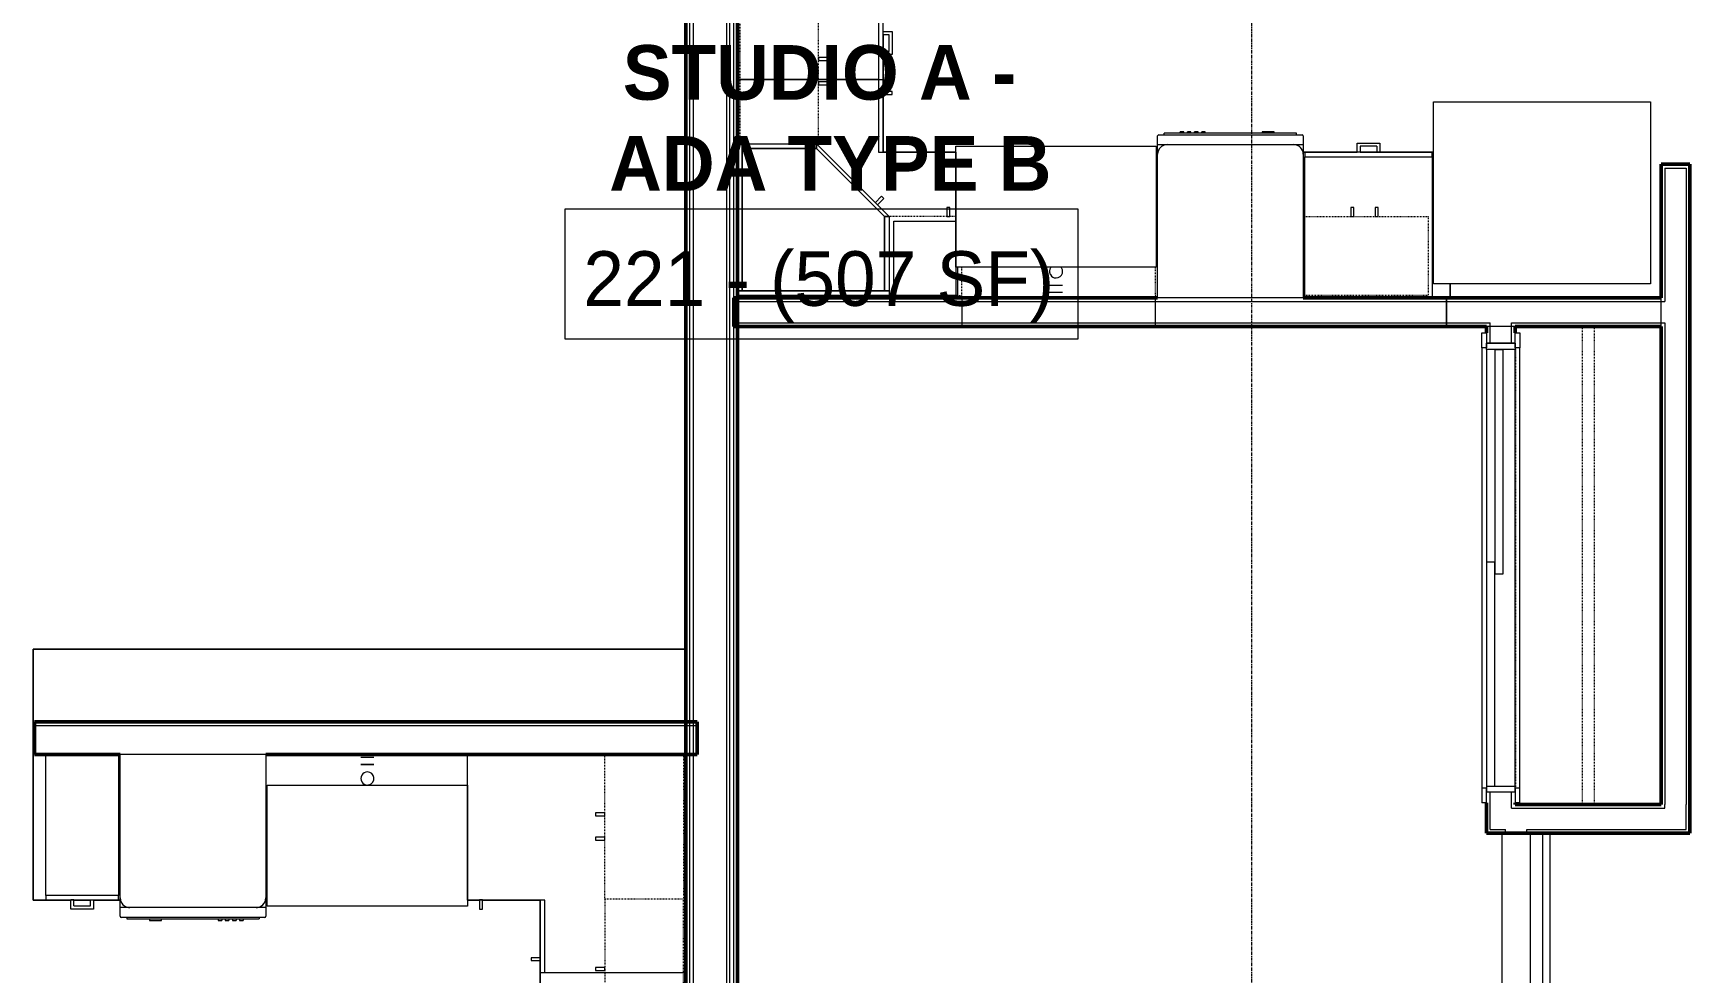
# Model space of a CAD drawing. Header units: inches. Extents: x -4235 to -464, y 9767 to 12359.
# Drawn here: x -3028.2 to -2755.1, y 10540.3 to 10695.2 of the extents above; entities that cross this region are included whole.
import ezdxf

# ---------------------------------------------------------------- set-up
doc = ezdxf.new("R2010")
doc.units = ezdxf.units.IN
doc.header["$MEASUREMENT"] = 0
doc.linetypes.add('Dash', pattern=[0.25, 0.125, -0.125])
doc.linetypes.add('Grid Line 1_2_', pattern=[0.875, 0.5, -0.125, 0.125, -0.125])
for name, color, linetype, lineweight in [('0-1', 7, 'Continuous', 5), ('0-2', 10, 'Continuous', 9), ('A-AREA-IDEN', 2, 'Continuous', 9), ('A-DOOR-1', 10, 'Continuous', 9), ('A-DOOR-3', 254, 'Continuous', 9), ('A-DOOR-4', 7, 'Continuous', 50), ('A-DOOR-FRAM-1', 10, 'Continuous', 9), ('A-WALL-1', 7, 'Continuous', 50), ('A-WALL-2', 250, 'Continuous', 13), ('A-WALL-3', 10, 'Continuous', 9), ('A-WALL-4', 254, 'Continuous', 9), ('A-WALL-5', 113, 'Continuous', 9), ('I-WALL-1', 7, 'Continuous', 50), ('P-SANR-FIXT-1', 10, 'Continuous', 9), ('P-SANR-FIXT-2', 254, 'Continuous', 9), ('Q-CASE', 31, 'Continuous', 9), ('Q-CASE-1', 254, 'Continuous', 9), ('Q-CASE-2', 10, 'Continuous', 9), ('Q-CASE-3', 254, 'Dash', 9), ('Q-CASE-4', 10, 'Dash', 9), ('Q-CASE-HDLN-1', 10, 'Dash', 9), ('Q-CASE-HDLN-2', 254, 'Dash', 9), ('Q-SPCQ-1', 10, 'Continuous', 9), ('S-GRID-1', 1, 'Grid Line 1_2_', 9)]:
    doc.layers.add(name, color=color, linetype=linetype, lineweight=lineweight)
doc.styles.add('Century Gothic', font='ufonts.com_century-gothic.ttf', dxfattribs={"height": 9})
doc.styles.add('Century Gothic_B', font='GOTHICB.TTF', dxfattribs={"height": 9})

# ---------------------------------------------------------------- blocks, each defined once
blk = doc.blocks.new('SLIDING - FLUSH - 6-0 x 6-8-3203587-BACKGROUND - RCP - 2ND FLOOR')
at = {"layer": 'A-DOOR-1'}
for p, q in [((-38.75, 2.25), (-38.75, 3)), ((-36.25, 3), (-38.75, 3)), ((36.25, 3), (-36.25, 3)), ((-36.25, 3), (-36.25, 2.25)), ((36.25, 2.25), (36.25, 3)), ((36.25, 3), (38.75, 3)), ((38.75, 3), (38.75, 2.25)), ((-38.75, 2.25), (-36.25, 2.25)), ((1, 2.25), (-36, 2.25)), ((-36, 2.25), (-36, 0.875)), ((-36, 0.875), (1, 0.875)), ((36, 0.875), (-1, 0.875)), ((-1, 0.875), (-1, -0.5)), ((1, 2.25), (1, 0.875)), ((36, 0.875), (36, -0.5)), ((38.75, 2.25), (36.25, 2.25)), ((-38.75, -3.25), (-38.75, -2.5)), ((-36.25, -2.5), (-38.75, -2.5)), ((-36.25, -2.5), (-36.25, -3.25)), ((-1, -0.5), (36, -0.5)), ((36.25, -2.5), (38.75, -2.5)), ((36.25, -3.25), (36.25, -2.5)), ((38.75, -2.5), (38.75, -3.25)), ((-38.75, -3.25), (-36.25, -3.25)), ((-36.25, -3.25), (36.25, -3.25)), ((38.75, -3.25), (36.25, -3.25))]:
    blk.add_line(p, q, dxfattribs=at)
at = {"layer": 'A-DOOR-FRAM-1'}
for p, q in [((-36, 2.25), (-37, 2.25)), ((-37, -2.5), (-37, 2.25)), ((-36, 2.25), (-36, -2.5)), ((36, 2.25), (1, 2.25)), ((36, -2.5), (36, 2.25)), ((36, 2.25), (37, 2.25)), ((37, 2.25), (37, -2.5)), ((-37, -2.5), (-36, -2.5)), ((-36, -2.5), (36, -2.5)), ((37, -2.5), (36, -2.5))]:
    blk.add_line(p, q, dxfattribs=at)
blk = doc.blocks.new('Refrigerator_-_Side-by-Side_6047 - 36_ X 30_-1372843-BACKGROUND - RCP - 2ND FLOOR')
at = {"layer": 'Q-SPCQ-1'}
for p, q in [((-17.88, 15.58), (17.87, 15.58)), ((-17.88, -14.42), (-17.88, 15.58)), ((17.87, 15.58), (17.87, -14.42)), ((17.87, -14.42), (-17.88, -14.42))]:
    blk.add_line(p, q, dxfattribs=at)
blk = doc.blocks.new('Dishwasher_15404 - 34_ counter-V19-BACKGROUND - RCP - 2ND FLOOR')
at = {"layer": 'Q-SPCQ-1'}
for p, q in [((0, 24), (23.68, 24)), ((0, 0), (0, 24)), ((23.68, 24), (25.25, 24)), ((25.25, 24), (26.68, 24)), ((25.25, 24), (25.25, 22.43)), ((25.25, 22.43), (25.25, 1.57)), ((26.87, 23.8), (26.87, 0.2)), ((26.87, 22.91), (27.12, 22.91)), ((27.12, 21.39), (27.12, 22.91)), ((27.12, 20.19), (27.12, 21.39)), ((27.12, 20.28), (27.37, 20.28)), ((27.12, 3.81), (27.12, 20.19)), ((27.12, 19.69), (27.37, 19.69)), ((27.37, 19.69), (27.37, 20.28)), ((27.12, 19.1), (27.37, 19.1)), ((27.12, 18.51), (27.37, 18.51)), ((27.12, 17.92), (27.37, 17.92)), ((27.12, 17.33), (27.37, 17.33)), ((27.12, 16.74), (27.37, 16.74)), ((27.37, 17.33), (27.37, 17.92)), ((27.37, 16.15), (27.37, 16.74)), ((27.37, 18.51), (27.37, 19.1)), ((27.12, 16.15), (27.37, 16.15)), ((27.37, 6.79), (27.12, 6.79)), ((27.37, 5.81), (27.37, 6.79)), ((27.37, 4.82), (27.37, 5.81)), ((27.12, 2.61), (27.12, 3.81)), ((27.12, 4.82), (27.37, 4.82)), ((23.68, 0), (0, 0)), ((25.25, 1.57), (25.25, 0)), ((26.87, 1.09), (27.12, 1.09)), ((27.12, 1.09), (27.12, 2.61)), ((25.25, 0), (23.68, 0)), ((26.68, 0), (25.25, 0))]:
    blk.add_line(p, q, dxfattribs=at)
for centre, radius, start, end in [((23.68, 22.43), 1.57, 360, 90), ((23.68, 22.43), 1.57, 32.077, 42.3359), ((23.68, 22.43), 1.57, 17.8182, 27.5266), ((23.68, 22.43), 1.57, 360, 12.5892), ((26.68, 23.8), 0.197, 360, 90), ((23.68, 1.57), 1.57, 270, 360), ((23.68, 1.57), 1.57, 317.6641, 327.923), ((23.68, 1.57), 1.57, 332.4734, 342.1818), ((23.68, 1.57), 1.57, 346.3575, 360), ((26.68, 0.2), 0.197, 270, 360), ((26.68, 0.2), 0.197, 270, 345)]:
    blk.add_arc(centre, radius, start, end, dxfattribs=at)
blk = doc.blocks.new('BARN - FLUSH - 3-0 x 7-0 BARN DOOR-V20-BACKGROUND - RCP - 2ND FLOOR')
at = {"layer": 'A-DOOR-1'}
for p, q in [((-57, -4.32), (-60, -4.32)), ((-60, -4.32), (-60, -4.95)), ((-60, -4.95), (-60, -5.57)), ((-57, -5.82), (-57, -4.07)), ((-57, -4.07), (-21, -4.07)), ((-21, -4.07), (-21, -5.82)), ((18, -4.32), (-21, -4.32)), ((18, -4.34), (18, -4.51)), ((18, -4.51), (18, -4.79)), ((18, -4.79), (18, -4.95)), ((18, -4.95), (18, -5.11)), ((18, -5.11), (18, -5.26)), ((18, -5.26), (18, -5.39)), ((18, -5.39), (18, -5.49)), ((-60, -5.57), (-57, -5.57)), ((-21, -5.82), (-57, -5.82)), ((-21, -5.57), (18, -5.57)), ((18, -5.49), (18, -5.55))]:
    blk.add_line(p, q, dxfattribs=at)
at = {"layer": 'A-DOOR-3'}
for p, q in [((18, -4.95), (18, -4.32)), ((18, -5.57), (18, -4.95))]:
    blk.add_line(p, q, dxfattribs=at)
at = {"layer": 'A-DOOR-4'}
for p, q in [((-56, -6), (-56, -5.82)), ((-54.5, -6), (-56, -6)), ((-54.5, -5.82), (-54.5, -6)), ((-23.5, -6), (-23.5, -5.82)), ((-22, -6), (-23.5, -6)), ((-22, -5.82), (-22, -6))]:
    blk.add_line(p, q, dxfattribs=at)
blk = doc.blocks.new('OD_CW_Closet - OD_CW_Closet-3242987-BACKGROUND - RCP - 2ND FLOOR')
at = {"layer": 'Q-CASE-HDLN-1'}
for p, q in [((0.74, 13), (79.49, 13)), ((0.74, 11), (79.49, 11)), ((0.74, 0), (1.73, 0)), ((4.23, 0), (76.73, 0)), ((79.23, 0), (79.49, 0))]:
    blk.add_line(p, q, dxfattribs=at)
at = {"layer": 'Q-CASE-HDLN-2'}
for p, q in [((79.49, 24), (0.74, 24)), ((0.74, 24), (0.74, 0)), ((79.49, 0), (79.49, 24))]:
    blk.add_line(p, q, dxfattribs=at)
blk = doc.blocks.new('Single Door 1 Drawer 211 - 211 Base Cabinet Single Door1 Drawer 12_-2706434-BACKGROUND - RCP - 2ND FLOOR')
at = {"layer": 'Q-CASE-2'}
for p, q in [((-11.26, -23.25), (-11.26, 0)), ((-11.26, 0), (0.74, 0)), ((0.74, 0), (0.74, -23.25)), ((-11.26, -23.25), (-11.26, -24)), ((0.74, -23.25), (-11.26, -23.25)), ((-11.26, -24), (0.74, -24)), ((-6.64, -24), (-7.14, -24)), ((-7.14, -25.5), (-7.14, -24)), ((-6.64, -25), (-6.64, -24)), ((-3.89, -25), (-3.89, -24)), ((-3.89, -24), (-3.39, -24)), ((-3.39, -24), (-3.39, -25.5)), ((-1.27, -24), (-1.76, -24)), ((-1.76, -24), (-1.76, -25.5)), ((-1.27, -25.5), (-1.27, -24)), ((0.74, -24), (0.74, -23.25)), ((-3.39, -25.5), (-7.14, -25.5)), ((-6.64, -25), (-3.89, -25)), ((-1.76, -25.5), (-1.27, -25.5))]:
    blk.add_line(p, q, dxfattribs=at)
blk = doc.blocks.new('Base Cabinet Corner 197 - Base Cabinet Corner 197-2565125-BACKGROUND - RCP - 2ND FLOOR')
at = {"layer": 'Q-CASE-2'}
for p, q in [((-23.26, 0), (12.74, 0)), ((-23.26, -36), (-23.26, 0)), ((12.74, 0), (12.74, -24)), ((0.74, -23.25), (0.74, -36)), ((12.74, -23.25), (0.74, -23.25)), ((0.74, -23.25), (0.74, -24)), ((0.74, -24), (0.74, -36)), ((12.74, -24), (0.74, -24)), ((10.73, -24), (10.24, -24)), ((10.24, -24), (10.24, -25.5)), ((10.73, -25.5), (10.73, -24)), ((10.24, -25.5), (10.73, -25.5)), ((2.23, -33.51), (0.73, -33.51)), ((0.73, -33.51), (0.73, -34)), ((0.73, -34), (2.23, -34)), ((2.23, -34), (2.23, -33.51)), ((0.74, -36), (-23.26, -36))]:
    blk.add_line(p, q, dxfattribs=at)
blk = doc.blocks.new('Base Cabinet 3 Drawer 230 - Base Cabinet 3 Drawer 230 21_-2554957-BACKGROUND - RCP - 2ND FLOOR')
at = {"layer": 'Q-CASE-2'}
for p, q in [((-9.76, -23.25), (-9.76, 0)), ((-9.76, 0), (11.24, 0)), ((11.24, 0), (11.24, -23.25)), ((-9.76, -23.25), (-9.76, -24)), ((11.24, -23.25), (-9.76, -23.25)), ((-9.76, -24), (11.24, -24)), ((-0.64, -24), (-1.14, -24)), ((-1.14, -25.5), (-1.14, -24)), ((-0.64, -25), (-0.64, -24)), ((2.11, -25), (2.11, -24)), ((2.11, -24), (2.61, -24)), ((2.61, -24), (2.61, -25.5)), ((11.24, -24), (11.24, -23.25)), ((2.61, -25.5), (-1.14, -25.5)), ((-0.64, -25), (2.11, -25))]:
    blk.add_line(p, q, dxfattribs=at)
blk = doc.blocks.new('308 - 308 x 24_-V22-BACKGROUND - RCP - 2ND FLOOR')
at = {"layer": 'Q-CASE'}
for p, q in [((0, -25.19), (-12, -13.19)), ((-12, -13.19), (-11.25, -13.19)), ((-11.25, -13.19), (0, -24.44)), ((0, -24.44), (0, -25.19))]:
    blk.add_line(p, q, dxfattribs=at)
at = {"layer": 'Q-CASE-1'}
for p, q in [((-12, -0.94), (-12, -0.19)), ((-12, -3.31), (-12, -0.94)), ((-12, -0.94), (-11.25, -0.94)), ((12.59, -0.94), (-12, -0.94)), ((-11.25, -3.2), (-11.25, -0.94)), ((-11.25, -0.94), (12.25, -0.94)), ((-11.25, -0.94), (-11.25, -3.2)), ((12.25, -0.94), (12.25, -24.44)), ((12.25, -25.19), (12.25, -0.94)), ((12.25, -0.94), (12.59, -0.94)), ((-12, -13.19), (-12, -3.33)), ((-11.25, -13.19), (-11.25, -3.27)), ((-11.25, -3.27), (-11.25, -13.19)), ((-11.25, -13.19), (-12, -13.19)), ((0, -24.44), (-11.25, -13.19)), ((-10.05, -15.14), (-11.11, -16.2)), ((-11.11, -16.2), (-10.76, -16.55)), ((-10.76, -16.55), (-9.7, -15.49)), ((12.25, -24.44), (0, -24.44)), ((0, -25.19), (0, -24.44)), ((0, -24.44), (12.25, -24.44)), ((12.25, -24.44), (12.25, -25.19)), ((12.25, -25.19), (0, -25.19)), ((12.59, -25.19), (12.25, -25.19))]:
    blk.add_line(p, q, dxfattribs=at)
at = {"layer": 'Q-CASE-2'}
for p, q in [((-12, -0.19), (10.32, -0.19)), ((10.37, -0.19), (12.59, -0.19)), ((12.62, -0.94), (13, -0.94)), ((13, -0.94), (12.62, -0.94)), ((12.62, -0.19), (13, -0.19)), ((13, -0.19), (13, -0.94)), ((13, -0.94), (13, -25.19)), ((13, -25.19), (12.62, -25.19))]:
    blk.add_line(p, q, dxfattribs=at)
blk = doc.blocks.new('300 Series Wall Hung Cabinet_302 - 24_ X 24_-2588623-BACKGROUND - RCP - 2ND FLOOR')
at = {"layer": 'Q-CASE-3'}
for p, q in [((12, -4.87), (12, -0.19)), ((11.6, -13.19), (11.85, -13.19))]:
    blk.add_line(p, q, dxfattribs=at)
at = {"layer": 'Q-CASE-4'}
blk.add_line((12, -0.19), (11.6, -0.19), dxfattribs=at)
blk = doc.blocks.new('300 Series Wall Hung Cabinet_301 - 12_ x 24_-2732593-BACKGROUND - RCP - 2ND FLOOR')
at = {"layer": 'Q-CASE-1'}
for p, q in [((-5.25, -4.87), (-5.25, -0.19)), ((5.25, -0.19), (5.25, -3.41)), ((5.25, -3.44), (5.25, -12.44)), ((5.25, -12.44), (-5, -12.44)), ((-3.51, -13.19), (-4, -13.19)), ((-4, -13.19), (-4, -14.69)), ((-3.51, -14.69), (-3.51, -13.19)), ((-4, -14.69), (-3.51, -14.69))]:
    blk.add_line(p, q, dxfattribs=at)
at = {"layer": 'Q-CASE-2'}
blk.add_line((-5.25, -0.19), (5.25, -0.19), dxfattribs=at)
at = {"layer": 'Q-CASE-3'}
for p, q in [((-6, -0.19), (-6, -4.87)), ((6, -3.31), (6, -0.19)), ((6, -13.19), (6, -3.33)), ((-5, -13.19), (6, -13.19))]:
    blk.add_line(p, q, dxfattribs=at)
at = {"layer": 'Q-CASE-4'}
blk.add_line((6, -0.19), (-6, -0.19), dxfattribs=at)
blk = doc.blocks.new('kitchen_faucet_14143 - kitchen_faucet_14143-V41-BACKGROUND - RCP - 2ND FLOOR')
at = {"layer": 'P-SANR-FIXT-2'}
for p, q in [((2.26, -1.08), (2.26, 1.08)), ((2.34, 1.08), (2.34, 0.54)), ((2.34, 0.54), (2.34, -1.08)), ((3.44, -1.05), (3.44, 1.08)), ((3.44, -1.08), (3.44, -1.05))]:
    blk.add_line(p, q, dxfattribs=at)
for start, end in [(105, 130.3805), (75, 105), (0, 75), (300, 360), (229.6195, 255), (255, 270), (270, 285), (285.1305, 300)]:
    blk.add_arc((0, 0), 1.08, start, end, dxfattribs=at)
blk = doc.blocks.new('Stainless Steel Farmhous Kitchen Sink - Stainless Steel Farmhous Kitchen Sink-2443921-BACKGROUND - RCP - 2ND FLOOR')
at = {"layer": 'P-SANR-FIXT-1'}
for p, q in [((-33, -22.2), (-33, -2.25)), ((-33, -2.25), (0, -2.25)), ((0, -2.25), (0, -22.2)), ((0, -22.2), (-33, -22.2))]:
    blk.add_line(p, q, dxfattribs=at)
blk = doc.blocks.new('Dishwasher_15404 - 34_ counter-547918-BACKGROUND - RCP - 2ND FLOOR')
at = {"layer": 'Q-SPCQ-1'}
for p, q in [((0, 24), (23.68, 24)), ((0, 0), (0, 24)), ((23.68, 24), (25.25, 24)), ((25.25, 24), (26.68, 24)), ((25.25, 24), (25.25, 22.43)), ((25.25, 22.43), (25.25, 1.57)), ((26.87, 23.8), (26.87, 0.2)), ((26.87, 22.91), (27.12, 22.91)), ((27.12, 21.39), (27.12, 22.91)), ((27.12, 20.19), (27.12, 21.39)), ((27.12, 20.28), (27.37, 20.28)), ((27.12, 3.81), (27.12, 20.19)), ((27.12, 19.69), (27.37, 19.69)), ((27.37, 19.69), (27.37, 20.28)), ((27.12, 19.1), (27.37, 19.1)), ((27.12, 18.51), (27.37, 18.51)), ((27.12, 17.92), (27.37, 17.92)), ((27.12, 17.33), (27.37, 17.33)), ((27.12, 16.74), (27.37, 16.74)), ((27.37, 17.33), (27.37, 17.92)), ((27.37, 16.15), (27.37, 16.74)), ((27.37, 18.51), (27.37, 19.1)), ((27.12, 16.15), (27.37, 16.15)), ((27.37, 6.79), (27.12, 6.79)), ((27.37, 5.81), (27.37, 6.79)), ((27.37, 4.82), (27.37, 5.81)), ((27.12, 4.82), (27.37, 4.82)), ((27.12, 2.61), (27.12, 3.81)), ((23.68, 0), (0, 0)), ((25.25, 1.57), (25.25, 0)), ((26.87, 1.09), (27.12, 1.09)), ((27.12, 1.09), (27.12, 2.61)), ((25.25, 0), (23.68, 0)), ((26.68, 0), (25.25, 0))]:
    blk.add_line(p, q, dxfattribs=at)
for centre, radius, start, end in [((23.68, 22.43), 1.57, 360, 90), ((23.68, 22.43), 1.57, 32.077, 42.3359), ((23.68, 22.43), 1.57, 17.8182, 27.5266), ((23.68, 22.43), 1.57, 360, 13.6425), ((26.68, 23.8), 0.197, 360, 90), ((23.68, 1.57), 1.57, 270, 360), ((23.68, 1.57), 1.57, 317.6641, 327.923), ((23.68, 1.57), 1.57, 332.4734, 342.1818), ((23.68, 1.57), 1.57, 346.3575, 360), ((26.68, 0.2), 0.197, 270, 360), ((26.68, 0.2), 0.197, 270, 345)]:
    blk.add_arc(centre, radius, start, end, dxfattribs=at)
blk = doc.blocks.new('Base Cabinet 4 Drawer 254 - Base Cabinet 4 Drawer 254 12_-2556189-BACKGROUND - RCP - 2ND FLOOR')
at = {"layer": 'Q-CASE-2'}
for p, q in [((-5.26, -23.25), (-5.26, 0)), ((-5.26, 0), (6.74, 0)), ((6.74, 0), (6.74, -23.25)), ((-5.26, -23.25), (-5.26, -24)), ((6.74, -23.25), (-5.26, -23.25)), ((-5.26, -24), (6.74, -24)), ((-0.64, -24), (-1.14, -24)), ((-1.14, -25.5), (-1.14, -24)), ((-0.64, -25), (-0.64, -24)), ((2.11, -25), (2.11, -24)), ((2.11, -24), (2.61, -24)), ((2.61, -24), (2.61, -25.5)), ((6.74, -24), (6.74, -23.25)), ((2.61, -25.5), (-1.14, -25.5)), ((-0.64, -25), (2.11, -25))]:
    blk.add_line(p, q, dxfattribs=at)
blk = doc.blocks.new('kitchen_faucet_14143 - kitchen_faucet_14143-V61-BACKGROUND - RCP - 2ND FLOOR')
at = {"layer": 'P-SANR-FIXT-2'}
for p, q in [((2.26, -0.77), (2.26, 1.08)), ((2.34, 1.08), (2.34, -0.28)), ((3.44, 0.29), (3.44, 1.08)), ((3.44, -0.77), (3.44, 0.28)), ((2.26, -0.94), (2.26, -0.77)), ((2.26, -1.05), (2.26, -0.94)), ((2.26, -1.08), (2.26, -1.05)), ((2.34, -0.28), (2.34, -1.08)), ((3.44, -0.94), (3.44, -0.77)), ((3.44, -1.05), (3.44, -0.94)), ((3.44, -1.08), (3.44, -1.05))]:
    blk.add_line(p, q, dxfattribs=at)
at = {"layer": 'P-SANR-FIXT-2', "flags": 128}
blk.add_lwpolyline([(-1.12, 0.66), (-1.08, 0.65), (-1.04, 0.64), (-1, 0.62), (-0.96, 0.61), (-0.92, 0.6)], dxfattribs=at)
at = {"layer": 'P-SANR-FIXT-2'}
for start, end in [(60, 180), (180, 195), (195, 0), (0, 60)]:
    blk.add_arc((0, 0), 1.08, start, end, dxfattribs=at)
blk = doc.blocks.new('Stainless Steel Farmhous Kitchen Sink - Stainless Steel Farmhous Kitchen Sink-2552578-BACKGROUND - RCP - 2ND FLOOR')
at = {"layer": 'P-SANR-FIXT-1'}
for p, q in [((-33, 22.2), (0, 22.2)), ((-33, 2.25), (-33, 22.2)), ((0, 22.2), (0, 2.25)), ((0, 2.25), (-33, 2.25))]:
    blk.add_line(p, q, dxfattribs=at)
blk = doc.blocks.new('300 Series Wall Hung Cabinet_302 - 27_ X 36_-2604985-BACKGROUND - RCP - 2ND FLOOR')
at = {"layer": 'Q-CASE-1'}
for p, q in [((-1.76, -13.19), (-2.25, -13.19)), ((-2.25, -13.19), (-2.25, -14.69)), ((-1.76, -14.69), (-1.76, -13.19)), ((2.24, -13.19), (1.75, -13.19)), ((1.75, -13.19), (1.75, -14.69)), ((2.24, -14.69), (2.24, -13.19)), ((-2.25, -14.69), (-1.76, -14.69)), ((1.75, -14.69), (2.24, -14.69))]:
    blk.add_line(p, q, dxfattribs=at)
at = {"layer": 'Q-CASE-3'}
for p, q in [((-13.5, -0.19), (-13.5, -13.19)), ((13.5, -13.19), (13.5, -0.19)), ((-13.5, -13.19), (13.5, -13.19))]:
    blk.add_line(p, q, dxfattribs=at)
at = {"layer": 'Q-CASE-4'}
blk.add_line((13.5, -0.19), (-13.5, -0.19), dxfattribs=at)
blk = doc.blocks.new('300 Series Wall Hung Cabinet_302 - 24_ X 24_-V62-BACKGROUND - RCP - 2ND FLOOR')
at = {"layer": 'Q-CASE-1'}
for p, q in [((-1.76, -13.19), (-2.25, -13.19)), ((-2.25, -13.19), (-2.25, -14.69)), ((-1.76, -14.69), (-1.76, -13.19)), ((2.24, -13.19), (1.75, -13.19)), ((1.75, -13.19), (1.75, -14.69)), ((2.24, -14.69), (2.24, -13.19)), ((-2.25, -14.69), (-1.76, -14.69)), ((1.75, -14.69), (2.24, -14.69))]:
    blk.add_line(p, q, dxfattribs=at)
at = {"layer": 'Q-CASE-3'}
for p, q in [((-12, -0.19), (-12, -13.19)), ((12, -13.19), (12, -0.19)), ((-12, -13.19), (12, -13.19))]:
    blk.add_line(p, q, dxfattribs=at)
at = {"layer": 'Q-CASE-4'}
blk.add_line((12, -0.19), (-12, -0.19), dxfattribs=at)
blk = doc.blocks.new('300 Series Wall Hung Cabinet_302 - 21_ X 24_-2838688-BACKGROUND - RCP - 2ND FLOOR')
at = {"layer": 'Q-CASE-1'}
for p, q in [((-1.76, 14.69), (-2.25, 14.69)), ((-2.25, 14.69), (-2.25, 13.19)), ((-1.76, 13.19), (-1.76, 14.69)), ((2.24, 14.69), (1.75, 14.69)), ((1.75, 14.69), (1.75, 13.19)), ((2.24, 13.19), (2.24, 14.69)), ((-2.25, 13.19), (-1.76, 13.19)), ((1.75, 13.19), (2.24, 13.19))]:
    blk.add_line(p, q, dxfattribs=at)
at = {"layer": 'Q-CASE-3'}
for p, q in [((-10.1, 13.19), (10.5, 13.19)), ((10.5, 13.19), (10.5, 0.23))]:
    blk.add_line(p, q, dxfattribs=at)
at = {"layer": 'Q-CASE-4'}
blk.add_line((10.5, 0.19), (-10.1, 0.19), dxfattribs=at)
blk = doc.blocks.new('300 Series Wall Hung Cabinet_302 - 24_ X 36_-V76-BACKGROUND - RCP - 2ND FLOOR')
at = {"layer": 'Q-CASE-1'}
for p, q in [((-1.76, 14.69), (-2.25, 14.69)), ((-2.25, 14.69), (-2.25, 13.19)), ((-1.76, 13.19), (-1.76, 14.69)), ((2.24, 14.69), (1.75, 14.69)), ((1.75, 14.69), (1.75, 13.19)), ((2.24, 13.19), (2.24, 14.69)), ((-2.25, 13.19), (-1.76, 13.19)), ((1.75, 13.19), (2.24, 13.19))]:
    blk.add_line(p, q, dxfattribs=at)
at = {"layer": 'Q-CASE-3'}
for p, q in [((-12, 0.19), (-12, 13.19)), ((-12, 13.19), (11.87, 13.19))]:
    blk.add_line(p, q, dxfattribs=at)
at = {"layer": 'Q-CASE-4'}
for p, q in [((11.87, 13.19), (12, 13.19)), ((12, 13.19), (12, 0.19)), ((11.87, 0.19), (-12, 0.19)), ((12, 0.19), (11.87, 0.19))]:
    blk.add_line(p, q, dxfattribs=at)
blk = doc.blocks.new('CTR - 1st Phase - Unit Layouts_rvt-1-BACKGROUND - RCP - 2ND FLOOR')
at = {"layer": 'A-WALL-1'}
for p, q in [((-2759.85, 10651.54), (-2759.85, 10673.55)), ((-2759.85, 10673.55), (-2759.22, 10673.55)), ((-2759.22, 10673.55), (-2755.72, 10673.55)), ((-2755.72, 10673.55), (-2755.1, 10673.55)), ((-2755.1, 10673.55), (-2755.1, 10568.04)), ((-2912.7, 10650.92), (-2912.7, 10651.54)), ((-2912.7, 10651.54), (-2842.82, 10651.54)), ((-2912.7, 10647.42), (-2912.7, 10650.92)), ((-2818.82, 10651.54), (-2759.85, 10651.54)), ((-2912.7, 10646.79), (-2912.7, 10647.42)), ((-2788.62, 10646.79), (-2912.7, 10646.79)), ((-2788.62, 10645.8), (-2788.62, 10646.79)), ((-2783.87, 10646.79), (-2783.87, 10645.8)), ((-2759.85, 10646.79), (-2783.87, 10646.79)), ((-2759.85, 10568.04), (-2759.85, 10646.79)), ((-3027.92, 10576.29), (-3027.92, 10581.66)), ((-3027.92, 10581.66), (-2918.7, 10581.66)), ((-2918.7, 10581.66), (-2918.7, 10576.29)), ((-3013.82, 10576.29), (-3027.92, 10576.29)), ((-2918.7, 10576.29), (-2989.82, 10576.29)), ((-2788.62, 10563.29), (-2788.62, 10568.3)), ((-2783.87, 10568.3), (-2783.87, 10568.04)), ((-2783.87, 10568.04), (-2759.85, 10568.04)), ((-2755.1, 10568.04), (-2755.1, 10563.91)), ((-2788, 10563.29), (-2788.62, 10563.29)), ((-2783.87, 10563.29), (-2788, 10563.29)), ((-2755.1, 10563.29), (-2783.87, 10563.29)), ((-2755.1, 10563.91), (-2755.1, 10563.29))]:
    blk.add_line(p, q, dxfattribs=at)
at = {"layer": 'A-WALL-2'}
for p, q in [((-2759.22, 10672.93), (-2755.72, 10672.93)), ((-2759.22, 10672.93), (-2759.22, 10650.92)), ((-2755.72, 10672.93), (-2755.72, 10568.04)), ((-2912.07, 10647.42), (-2912.07, 10650.92)), ((-2912.07, 10650.92), (-2759.85, 10650.92)), ((-2759.85, 10650.92), (-2759.22, 10650.92)), ((-2912.07, 10647.42), (-2788, 10647.42)), ((-2788, 10646.79), (-2788, 10647.42)), ((-2788, 10644.05), (-2788, 10646.79)), ((-2784.5, 10646.79), (-2784.5, 10647.42)), ((-2784.5, 10647.42), (-2759.85, 10647.42)), ((-2784.5, 10644.05), (-2784.5, 10646.79)), ((-2759.85, 10647.42), (-2759.22, 10647.42)), ((-2759.22, 10647.42), (-2759.22, 10568.04)), ((-3027.92, 10581.04), (-2918.7, 10581.04)), ((-2788, 10563.91), (-2788, 10570.05)), ((-2784.5, 10567.41), (-2784.5, 10570.05)), ((-2759.22, 10567.41), (-2759.22, 10568.04)), ((-2755.72, 10567.41), (-2755.72, 10568.04)), ((-2784.5, 10567.41), (-2783.87, 10567.41)), ((-2783.87, 10567.41), (-2759.22, 10567.41)), ((-2755.72, 10563.91), (-2755.72, 10567.41)), ((-2788, 10563.91), (-2785.47, 10563.91)), ((-2785.47, 10563.29), (-2785.47, 10563.91)), ((-2781.97, 10563.29), (-2781.97, 10563.91)), ((-2781.97, 10563.91), (-2755.72, 10563.91))]:
    blk.add_line(p, q, dxfattribs=at)
at = {"layer": 'A-WALL-3'}
for p, q in [((-2912.7, 10646.79), (-2912.7, 10651.54)), ((-2912.7, 10651.54), (-2912.07, 10651.54)), ((-2912.07, 10651.54), (-2875.07, 10651.54)), ((-2875.07, 10651.54), (-2843.22, 10651.54)), ((-2843.22, 10651.54), (-2842.82, 10651.54)), ((-2818.82, 10651.54), (-2795.22, 10651.54)), ((-2795.22, 10651.54), (-2794.6, 10651.54)), ((-2759.85, 10646.79), (-2759.85, 10651.54)), ((-2912.07, 10646.79), (-2912.7, 10646.79)), ((-2783.87, 10646.79), (-2788.62, 10646.79)), ((-2783.87, 10644.05), (-2788.62, 10644.05)), ((-2920.57, 10581.66), (-2918.7, 10581.66)), ((-2918.7, 10581.66), (-2918.7, 10576.29)), ((-2918.7, 10576.29), (-2920.57, 10576.29)), ((-2783.87, 10570.05), (-2788.62, 10570.05)), ((-2786.1, 10563.29), (-2786.1, 10527.29)), ((-2781.35, 10527.29), (-2781.35, 10563.29))]:
    blk.add_line(p, q, dxfattribs=at)
at = {"layer": 'A-WALL-4'}
for p, q in [((-2875.07, 10651.54), (-2875.07, 10646.79)), ((-2875.07, 10651.54), (-2875.07, 10646.79)), ((-2843.22, 10651.54), (-2843.22, 10646.79)), ((-2843.22, 10651.54), (-2843.22, 10646.79)), ((-2795.22, 10651.54), (-2795.22, 10646.82)), ((-2795.22, 10646.82), (-2795.22, 10651.54)), ((-2794.6, 10651.54), (-2759.85, 10651.54)), ((-2875.07, 10646.79), (-2912.07, 10646.79)), ((-2843.22, 10646.79), (-2875.07, 10646.79)), ((-2795.22, 10646.79), (-2843.22, 10646.79)), ((-2788.62, 10646.79), (-2795.22, 10646.79)), ((-2759.85, 10646.79), (-2783.87, 10646.79)), ((-3027.92, 10581.66), (-3027.92, 10576.29)), ((-3027.92, 10581.66), (-2920.57, 10581.66)), ((-3013.82, 10576.29), (-3027.92, 10576.29)), ((-2920.57, 10576.29), (-2989.82, 10576.29)), ((-2786.1, 10563.29), (-2781.35, 10563.29))]:
    blk.add_line(p, q, dxfattribs=at)
at = {"layer": 'A-WALL-5'}
for p, q in [((-2912.07, 10805.8), (-2912.07, 10651.54)), ((-2912.07, 10651.54), (-2912.07, 10805.8)), ((-2888.07, 10694.92), (-2888.07, 10695.42)), ((-2888.07, 10692.17), (-2888.07, 10694.92)), ((-2888.07, 10694.92), (-2888.07, 10692.17)), ((-2888.07, 10691.67), (-2888.07, 10692.17)), ((-2888.07, 10685.53), (-2888.07, 10691.67)), ((-2888.07, 10691.67), (-2888.07, 10685.53)), ((-2888.07, 10685.04), (-2888.07, 10685.53)), ((-2888.07, 10675.54), (-2888.07, 10685.04)), ((-2888.07, 10685.04), (-2888.07, 10675.54)), ((-2878.56, 10675.54), (-2888.07, 10675.54)), ((-2888.07, 10675.54), (-2878.56, 10675.54)), ((-2876.07, 10675.54), (-2878.07, 10675.54)), ((-2878.07, 10675.54), (-2876.07, 10675.54)), ((-2842.82, 10675.54), (-2843.07, 10675.54)), ((-2843.07, 10675.54), (-2842.82, 10675.54)), ((-2809.95, 10675.54), (-2818.82, 10675.54)), ((-2818.82, 10675.54), (-2809.95, 10675.54)), ((-2809.45, 10675.54), (-2809.95, 10675.54)), ((-2806.7, 10675.54), (-2809.45, 10675.54)), ((-2809.45, 10675.54), (-2806.7, 10675.54)), ((-2806.2, 10675.54), (-2806.7, 10675.54)), ((-2797.32, 10675.54), (-2806.2, 10675.54)), ((-2806.2, 10675.54), (-2797.32, 10675.54)), ((-2794.6, 10651.54), (-2794.6, 10653.85)), ((-2794.6, 10653.85), (-2794.6, 10651.54)), ((-2912.07, 10651.54), (-2842.82, 10651.54)), ((-2842.82, 10651.54), (-2912.07, 10651.54)), ((-2818.82, 10651.54), (-2794.6, 10651.54)), ((-2794.6, 10651.54), (-2818.82, 10651.54)), ((-2920.57, 10593.66), (-3028.16, 10593.66)), ((-3028.16, 10593.66), (-3028.16, 10552.29)), ((-3028.16, 10552.29), (-3028.16, 10593.66)), ((-3028.16, 10593.66), (-2920.57, 10593.66)), ((-2920.57, 10581.66), (-2920.57, 10593.66)), ((-2920.57, 10593.66), (-2920.57, 10581.66)), ((-2920.57, 10576.29), (-2920.57, 10581.66)), ((-2920.57, 10581.66), (-2920.57, 10576.29)), ((-2920.57, 10458.16), (-2920.57, 10576.29)), ((-2920.57, 10576.29), (-2920.57, 10458.16)), ((-3028.16, 10552.29), (-3021.94, 10552.29)), ((-3021.94, 10552.29), (-3028.16, 10552.29)), ((-3021.45, 10552.29), (-3018.7, 10552.29)), ((-3018.7, 10552.29), (-3021.45, 10552.29)), ((-3018.21, 10552.29), (-3013.82, 10552.29)), ((-3013.82, 10552.29), (-3018.21, 10552.29)), ((-2989.82, 10552.29), (-2989.57, 10552.29)), ((-2989.57, 10552.29), (-2989.82, 10552.29)), ((-2956.57, 10552.29), (-2954.57, 10552.29)), ((-2954.57, 10552.29), (-2956.57, 10552.29)), ((-2954.09, 10552.29), (-2944.57, 10552.29)), ((-2944.57, 10552.29), (-2954.09, 10552.29)), ((-2944.57, 10552.29), (-2944.57, 10542.79)), ((-2944.57, 10542.79), (-2944.57, 10552.29)), ((-2944.57, 10542.79), (-2944.57, 10542.3)), ((-2944.57, 10542.3), (-2944.57, 10534.66)), ((-2944.57, 10534.66), (-2944.57, 10542.3))]:
    blk.add_line(p, q, dxfattribs=at)
at = {"layer": '0-2'}
for name, p, rotation in [('Single Door 1 Drawer 211 - 211 Base Cabinet Single Door1 Drawer 12_-2706434-BACKGROUND - RCP - 2ND FLOOR', (-2912.07, 10698.8), 89.99999999991587), ('300 Series Wall Hung Cabinet_302 - 24_ X 24_-V62-BACKGROUND - RCP - 2ND FLOOR', (-2911.89, 10688.92), 89.99999999996126), ('Base Cabinet Corner 197 - Base Cabinet Corner 197-2565125-BACKGROUND - RCP - 2ND FLOOR', (-2912.07, 10674.8), 89.99999999991523), ('308 - 308 x 24_-V22-BACKGROUND - RCP - 2ND FLOOR', (-2899.07, 10651.73), 180), ('Dishwasher_15404 - 34_ counter-V19-BACKGROUND - RCP - 2ND FLOOR', (-2818.82, 10651.54), 90.00000000003523), ('Base Cabinet 3 Drawer 230 - Base Cabinet 3 Drawer 230 21_-2554957-BACKGROUND - RCP - 2ND FLOOR', (-2807.34, 10651.54), 180), ('Stainless Steel Farmhous Kitchen Sink - Stainless Steel Farmhous Kitchen Sink-2443921-BACKGROUND - RCP - 2ND FLOOR', (-2876.07, 10654.35), 180), ('300 Series Wall Hung Cabinet_301 - 12_ x 24_-2732593-BACKGROUND - RCP - 2ND FLOOR', (-2881.07, 10651.73), 180), ('300 Series Wall Hung Cabinet_302 - 24_ X 24_-2588623-BACKGROUND - RCP - 2ND FLOOR', (-2831.22, 10651.73), 180), ('kitchen_faucet_14143 - kitchen_faucet_14143-V41-BACKGROUND - RCP - 2ND FLOOR', (-2859.57, 10655.9), 269.9999999999512), ('OD_CW_Closet - OD_CW_Closet-3242987-BACKGROUND - RCP - 2ND FLOOR', (-2783.85, 10647.53), 269.9999999998876), ('SLIDING - FLUSH - 6-0 x 6-8-3203587-BACKGROUND - RCP - 2ND FLOOR', (-2786.37, 10607.05), 89.99999999992824), ('Dishwasher_15404 - 34_ counter-547918-BACKGROUND - RCP - 2ND FLOOR', (-3013.82, 10576.31), 269.9999999999772), ('Base Cabinet Corner 197 - Base Cabinet Corner 197-2565125-BACKGROUND - RCP - 2ND FLOOR', (-2920.57, 10553.03), 269.9999999999955), ('300 Series Wall Hung Cabinet_302 - 24_ X 36_-V76-BACKGROUND - RCP - 2ND FLOOR', (-2920.76, 10564.42), 89.99999999999984), ('kitchen_faucet_14143 - kitchen_faucet_14143-V61-BACKGROUND - RCP - 2ND FLOOR', (-2973.07, 10572.33), 90.00000000000729), ('Stainless Steel Farmhous Kitchen Sink - Stainless Steel Farmhous Kitchen Sink-2552578-BACKGROUND - RCP - 2ND FLOOR', (-2989.57, 10573.46), 180), ('BARN - FLUSH - 3-0 x 7-0 BARN DOOR-V20-BACKGROUND - RCP - 2ND FLOOR', (-2783.72, 10545.29), 89.99999999990546), ('300 Series Wall Hung Cabinet_302 - 27_ X 36_-2604985-BACKGROUND - RCP - 2ND FLOOR', (-2920.76, 10538.92), 269.9999999999998)]:
    blk.add_blockref(name, p, dxfattribs=dict(at, rotation=rotation))
for name, p in [('Refrigerator_-_Side-by-Side_6047 - 36_ X 30_-1372843-BACKGROUND - RCP - 2ND FLOOR', (-2779.45, 10668.28)), ('300 Series Wall Hung Cabinet_302 - 21_ X 24_-2838688-BACKGROUND - RCP - 2ND FLOOR', (-2808.72, 10651.73)), ('Base Cabinet 4 Drawer 254 - Base Cabinet 4 Drawer 254 12_-2556189-BACKGROUND - RCP - 2ND FLOOR', (-3020.81, 10576.31))]:
    blk.add_blockref(name, p, dxfattribs=at)
blk = doc.blocks.new('CTR - 1st Phase - Common Walls_rvt-1-BACKGROUND - RCP - 2ND FLOOR')
at = {"layer": 'A-WALL-2'}
for p, q in [((-2919.95, 10458.16), (-2919.95, 10843.14)), ((-2919.32, 10458.16), (-2919.32, 10843.14)), ((-2913.82, 10458.16), (-2913.82, 10843.14)), ((-2913.32, 10458.16), (-2913.32, 10843.14)), ((-2912.7, 10458.16), (-2912.7, 10843.14))]:
    blk.add_line(p, q, dxfattribs=at)
at = {"layer": 'I-WALL-1'}
for p, q in [((-2920.57, 10458.16), (-2920.57, 10843.14)), ((-2912.07, 10843.14), (-2912.07, 10458.16))]:
    blk.add_line(p, q, dxfattribs=at)

msp = doc.modelspace()

# ---------------------------------------------------------------- linework, layer by layer
at = {"layer": 'A-AREA-IDEN', "flags": 128}
msp.add_lwpolyline([(-2940.47, 10666.22), (-2855.97, 10666.22), (-2855.97, 10644.72), (-2940.47, 10644.72)], close=True, dxfattribs=at)
at = {"layer": 'S-GRID-1'}
msp.add_line((-2827.32, 9836.18), (-2827.32, 12309.48), dxfattribs=at)

# ---------------------------------------------------------------- block references
at = {"layer": '0-1'}
for name in ['CTR - 1st Phase - Unit Layouts_rvt-1-BACKGROUND - RCP - 2ND FLOOR', 'CTR - 1st Phase - Common Walls_rvt-1-BACKGROUND - RCP - 2ND FLOOR']:
    msp.add_blockref(name, (0, 0), dxfattribs=at)

# ---------------------------------------------------------------- texts
at = {"layer": 'A-AREA-IDEN', "char_height": 9, "attachment_point": 1}
for s, insert, width, style in [('STUDIO A -', (-2930.97, 10693.19), 79.083, 'Century Gothic_B'), ('ADA TYPE B', (-2933.22, 10678.19), 84.537, 'Century Gothic_B'), ('221 - (507 SF)', (-2937.47, 10659.22), 94.839, 'Century Gothic')]:
    msp.add_mtext(s, dxfattribs=dict(at, insert=insert, width=width, style=style))

doc.saveas('drawing.dxf')
